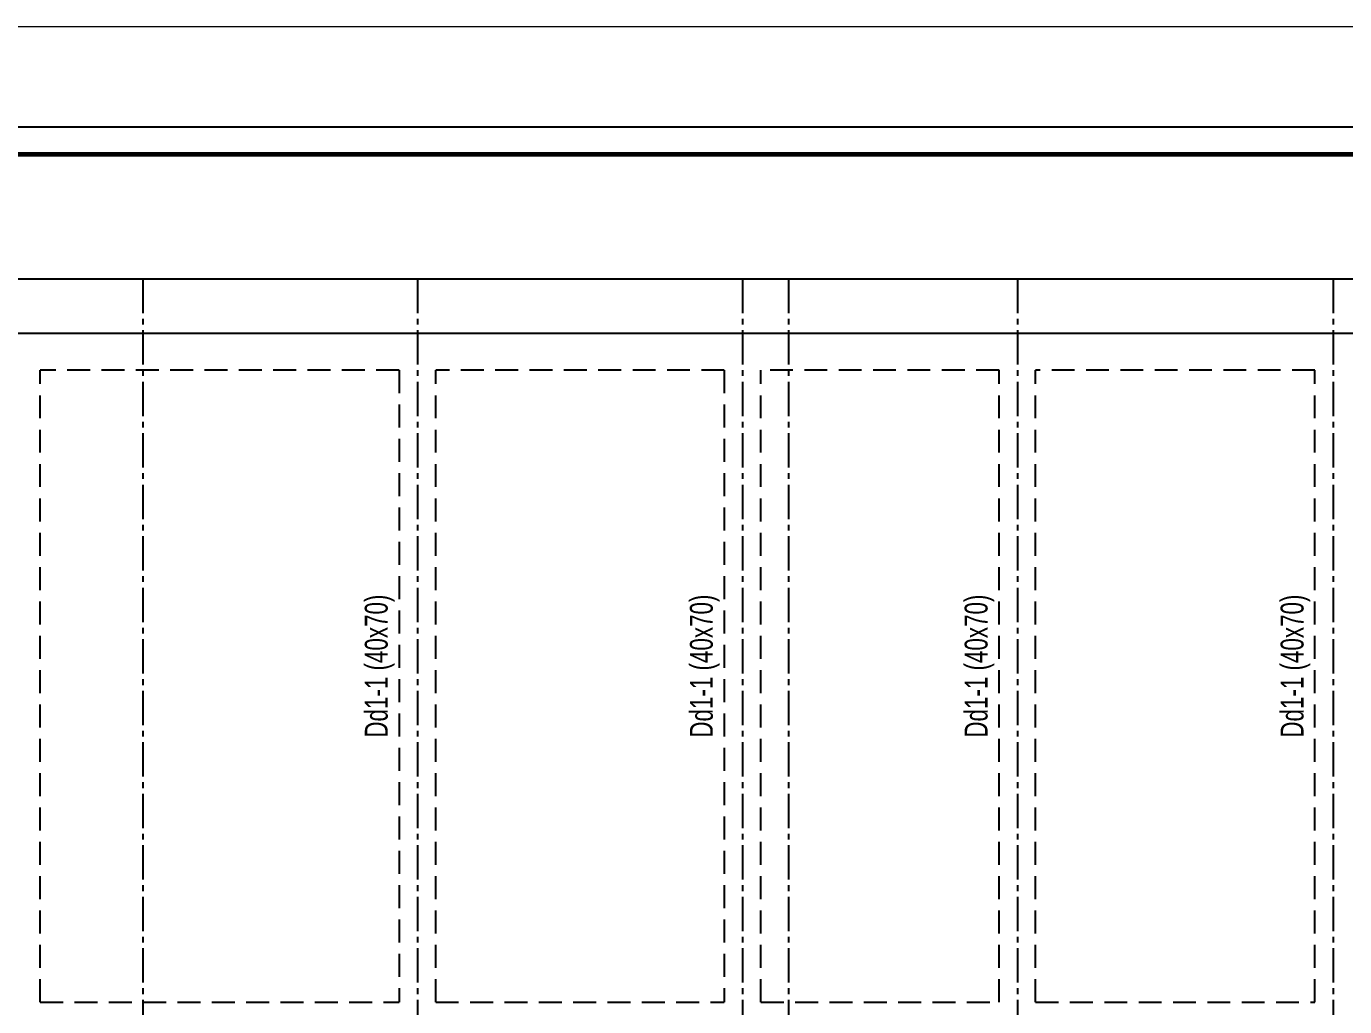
# Model space of a CAD drawing. Header units: millimetres. Extents: x 0 to 168200, y 0 to 59400.
# Drawn here: x 11979 to 26372, y 48694 to 59400 of the extents above; entities that cross this region are included whole.
import ezdxf
from ezdxf.enums import TextEntityAlignment as Align

# ---------------------------------------------------------------- set-up
doc = ezdxf.new("R2010")
doc.units = ezdxf.units.MM
doc.header["$LTSCALE"] = 500
doc.header["$MEASUREMENT"] = 0
doc.linetypes.add('CENTER2', pattern=[1.125, 0.75, -0.125, 0.125, -0.125])
doc.linetypes.add('HIDDEN', pattern=[0.375, 0.25, -0.125])
doc.layers.get('DEFPOINTS').update_dxf_attribs({"lineweight": 15})
for name, color, linetype in [('CDC-KHUNGTEN', 9, 'Continuous'), ('CDC.01.AXIS', 160, 'CENTER2'), ('CDC.03.BORDER', 3, 'Continuous'), ('CDC.08.TEXTBEAM', 2, 'Continuous'), ('CDC.13.BEAM', 8, 'HIDDEN')]:
    doc.layers.add(name, color=color, linetype=linetype)
doc.styles.add('KCS_SMTEXT', font='arial.ttf', dxfattribs={"width": 0.7})

# ---------------------------------------------------------------- blocks, each defined once
blk = doc.blocks.new('Khung tên chuẩn')
at = {"layer": 'CDC-KHUNGTEN', "color": 8}
blk.add_lwpolyline([(75095.86597117595, 1100), (83000.00000065193, 1100), (83000.00000065193, 58300.0000004191), (3000, 58300.0000004191), (3000, 1100), (75095.86597117595, 1100)], dxfattribs=at)
at = {"layer": 'CDC-KHUNGTEN', "color": 255, "lineweight": 60}
blk.add_lwpolyline([(74900.00000065193, 1400), (74900.00000065193, 58000.0000004191), (3300, 58000.0000004191), (3300, 1400), (74900.00000065193, 1400)], close=True, dxfattribs=at)
at = {"layer": 'DEFPOINTS', "color": 1, "ltscale": 0.2}
blk.add_lwpolyline([(0, 0), (0, 59400.0000004191), (84100.00000060536, 59400.0000004191), (84100.00000060536, 0), (0, 0)], close=True, dxfattribs=at)

msp = doc.modelspace()

# ---------------------------------------------------------------- linework, layer by layer
at = {"layer": 'CDC.01.AXIS'}
for p, q in [((4341.004644032801, 56644.42917159875), (42068.85231582768, 56644.42917159857)), ((13248.85231582751, 56644.42917159875), (13248.85231582762, 44510.42917159869)), ((16248.85231582762, 56644.42917159863), (16248.85231582762, 44510.42917159875)), ((19798.85231582762, 56644.42917159869), (19798.85231582762, 44510.42917159875)), ((20298.85231582756, 56644.42917159863), (20298.85231582745, 44510.42917159869)), ((22798.85231582751, 56644.42917159863), (22798.85231582751, 44510.42917159869)), ((26248.85231582756, 56644.42917159863), (26248.85231582762, 44510.42917159875))]:
    msp.add_line(p, q, dxfattribs=at)
at = {"layer": 'CDC.03.BORDER'}
for p, q in [((7059.661245547701, 56644.42917159875), (39744.30783450475, 56644.42917159863)), ((37328.85231582751, 56044.42917159863), (7208.852315827622, 56044.42917159869))]:
    msp.add_line(p, q, dxfattribs=at)
at = {"layer": 'CDC.13.BEAM', "ltscale": 2}
for p, q in [((38068.85231582739, 56044.42917159863), (6930.501597308728, 56044.42917159881)), ((12128.85231582751, 48744.42917159875), (12128.85231582302, 55644.42917159852)), ((16048.85231582751, 55644.42917159852), (12128.85231582302, 55644.42917159857)), ((16048.85231582745, 55644.42917159846), (16048.85231582756, 48744.42917159881)), ((16448.85231582756, 48744.42917159887), (16448.85231582756, 55644.42917159846)), ((19598.85231582751, 55644.42917159846), (16448.85231582756, 55644.42917159857)), ((19598.85231582756, 55644.4291715984), (19598.85231582751, 48744.42917159869)), ((19998.85231582751, 48744.42917159875), (19998.85231582751, 55644.42917159846)), ((22598.85231582751, 55644.4291715984), (19998.85231582751, 55644.4291715984)), ((22598.85231582745, 48744.42917159863), (22598.85231582751, 55644.4291715984)), ((22998.85231582745, 48744.42917159857), (22998.85231582762, 55644.42917159846)), ((26048.85231582756, 55644.42917159846), (22998.85231582756, 55644.42917159846)), ((26048.85231582751, 48744.42917159869), (26048.85231582756, 55644.4291715984)), ((12128.85231582751, 48744.42917159881), (16048.85231582751, 48744.42917159875)), ((16448.85231582762, 48744.42917159875), (19598.85231582756, 48744.42917159863)), ((19998.85231582751, 48744.42917159881), (22598.85231582745, 48744.42917159869)), ((22998.85231582745, 48744.42917159863), (26048.85231582756, 48744.42917159869))]:
    msp.add_line(p, q, dxfattribs=at)

# ---------------------------------------------------------------- block references
msp.add_blockref('Khung tên chuẩn', (3.637978807091713e-12, 0))

# ---------------------------------------------------------------- texts
at = {"layer": 'CDC.08.TEXTBEAM', "linetype": 'ByBlock', "style": 'KCS_SMTEXT', "width": 0.7}
for p in [(15798.86481582746, 51631.9267230219), (19348.86481582746, 51631.9267230219), (22348.8648158274, 51631.9267230219), (25798.86481582746, 51631.9267230219)]:
    msp.add_text('Dd1-1 (40x70)', height=249.975, rotation=90, dxfattribs=at).set_placement(p, align=Align.MIDDLE_LEFT)

doc.saveas('drawing.dxf')
